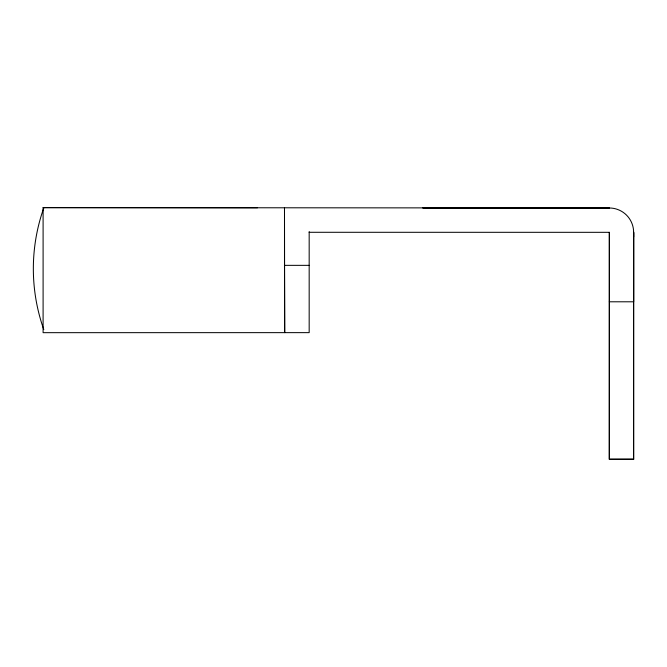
<?xml version="1.0" encoding="UTF-8"?>
<svg xmlns="http://www.w3.org/2000/svg" width="667" height="667" viewBox="0 0 667 667"><rect width="100%" height="100%" fill="white"/><g stroke="black" fill="none" stroke-linecap="round" stroke-linejoin="round"><path stroke-width="1" d="M309.171 232.291L609.363 232.324L609.296 459.396L633.633 459.363L633.633 232.324A24.32 24.32 0 0 0 609.321 207.996L43.097 207.637L43.097 332.675L309.171 332.641L309.171 231.632M422.895 207.971L609.321 207.996L423.011 207.879M284.492 265.349L284.692 332.641L284.492 207.604L284.492 265.349L309.171 265.349M609.321 301.792L633.65 301.792L633.633 232.324L633.65 236.977M633.65 459.071L609.321 459.071L609.321 232.324M43.097 207.637L257.512 207.77M633.633 232.324L633.633 459.363M43.789 329.581A182.374 182.374 0 0 1 43.789 207.929"/></g></svg>
